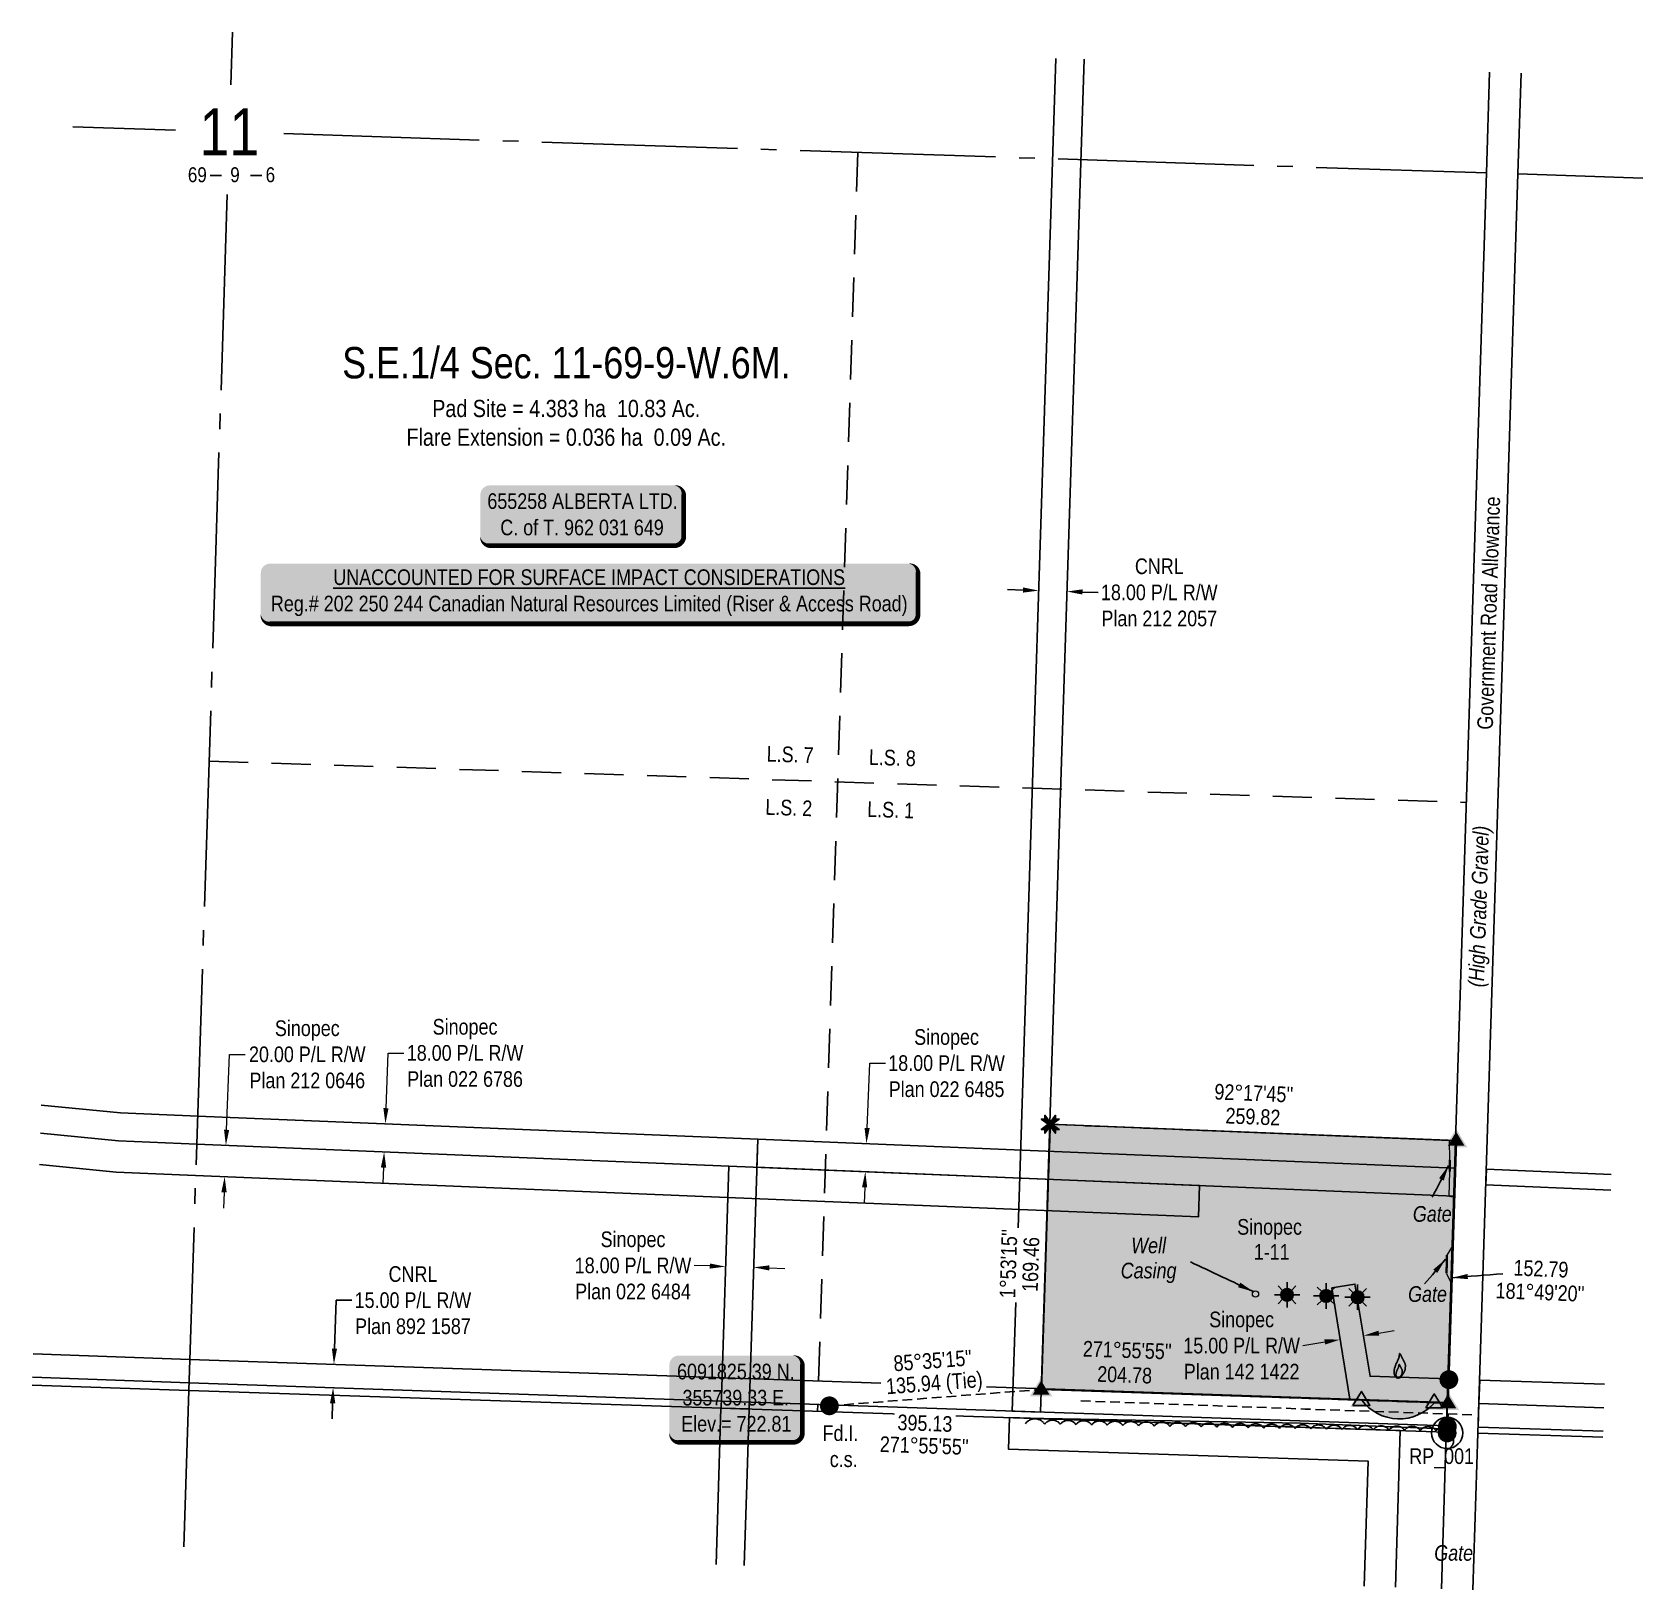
# Model space of a CAD drawing. Extents: x 352525 to 360420, y 6091708 to 6096228.
# Drawn here: x 355230 to 356259, y 6091708 to 6092703 of the extents above; entities that cross this region are included whole.
import ezdxf
from ezdxf.enums import TextEntityAlignment as Align

# ---------------------------------------------------------------- set-up
doc = ezdxf.new("R2010")
doc.units = 0
doc.header["$LTSCALE"] = 5
doc.header["$PDSIZE"] = 0.5
for name, pattern in [('0', [1, 1, 0]), ('foc-ACCESSROAD', [3.75, 2.5, -1.25]), ('foc-LSD', [8, 5, -3]), ('foc-QUARTERLINE', [33, 25, -3, 2, -3]), ('foc-TIELINE', [1.875, 1.25, -0.625]), ('UG_PIPE', [1.875, 1.25, -0.625])]:
    doc.linetypes.add(name, pattern=pattern)
doc.layers.get('Defpoints').update_dxf_attribs({"color": 9})
for name, color, linetype in [('10', 1, 'Continuous'), ('35', 37, 'Continuous'), ('9', 3, 'Continuous'), ('AS-FENCE', 48, 'foc-FENCE'), ('AS-PIPE-UG', 44, 'UG_PIPE'), ('AS-SYMBOL', 7, 'Continuous'), ('C-RW', 13, 'Continuous'), ('C-SYMBOL', 7, 'Continuous'), ('C-WS', 13, 'foc-ACCESSROAD'), ('CG-NOTES', 7, 'Continuous'), ('DETAIL-T', 7, 'Continuous'), ('F-RW', 190, 'Continuous'), ('L-AREAREQUIRED', 7, 'Continuous'), ('L-BD', 7, 'Continuous'), ('L-MON', 1, 'Continuous'), ('L-MON-T', 1, 'Continuous'), ('L-ROAD-T', 7, 'Continuous'), ('L-SEC', 7, 'Continuous'), ('L-SECLBL', 7, 'Continuous'), ('L-SECQ', 8, 'foc-QUARTERLINE'), ('L-SECTION-LSD', 7, 'foc-LSD'), ('L-TIE', 7, 'foc-TIELINE'), ('P-PROPOSED', 10, 'Continuous'), ('P-PROPOSED-H', 21, 'Continuous'), ('T-BUSH', 110, '0')]:
    doc.layers.add(name, color=color, linetype=linetype)
for name, color, linetype, lineweight in [('AS-GENERAL', 48, 'Continuous', 18), ('C-RW-T', 13, 'Continuous', 9), ('C-WS-T', 13, 'Continuous', 9), ('T-TEXT', 48, 'Continuous', 18)]:
    doc.layers.add(name, color=color, linetype=linetype, lineweight=lineweight)
doc.styles.add('100L', font='ARIALN.TTF', dxfattribs={"height": 11})
doc.styles.add('175L', font='ARIALN.TTF', dxfattribs={"height": 20})
doc.styles.add('80', font='ARIALN.TTF', dxfattribs={"height": 10})
doc.styles.add('80CG', font='ARIALN.TTF', dxfattribs={"height": 10})
doc.styles.add('80L', font='ARIALN.TTF', dxfattribs={"height": 10})
doc.styles.add('80LS', font='ARIALNI.TTF', dxfattribs={"height": 10})
doc.styles.add('foc-LtypeFont', font='ARIALN.TTF', dxfattribs={"height": 7.35})
doc.styles.add('SIMPLEX', font='ARIALN.TTF')
doc.styles.get("Standard").update_dxf_attribs({"font": 'ARIALN.TTF'})
doc.linetypes.add('foc-FENCE', pattern='A,10,-1,["X",foc-LtypeFont,S=0.2,R=0,X=-0.625,Y=-0.75],-1.24', length=12.24)
doc.dimstyles.new('Compass 5 000', dxfattribs={"dimscale": 5, "dimtxt": 9, "dimasz": 2, "dimexe": 0.2, "dimexo": 0.0625, "dimgap": 0.5, "dimtad": 0, "dimtih": 1, "dimtoh": 1, "dimzin": 0, "dimdsep": 46, "dimtxsty": '80CG', "dimcen": 0.1, "dimse1": 1, "dimse2": 1, "dimclrd": 256, "dimclrt": 256, "dimaunit": 1, "dimadec": 4, "dimazin": 0, "dimtfac": 0.06, "dimtofl": 0, "dimtmove": 0, "dimatfit": 1, "dimfxl": 0.2, "dimtolj": 1, "dimtzin": 0, "dimlwd": -1, "dimarcsym": 0})

# ---------------------------------------------------------------- blocks, each defined once
blk = doc.blocks.new('L-SECLBL')
at = {"layer": '9', "color": 7}
for p, q in [((-5.1, -27.8), (-12.3, -27.8)), ((20.7, -27.8), (13.5, -27.8))]:
    blk.add_line(p, q, dxfattribs=at)
at = {"layer": '10', "color": 2, "style": 'SIMPLEX'}
blk.add_attdef('SEC', text='', height=30, dxfattribs=at).set_placement((0, 0), align=Align.MIDDLE)
at = {"layer": '10', "color": 5, "style": '80L'}
blk.add_attdef('TWP', text='', height=9.5, dxfattribs=at).set_placement((-14.4, -27.4), align=Align.MIDDLE_RIGHT)
blk.add_attdef('RGE', text='', height=9.5, dxfattribs=at).set_placement((3.6, -27.4), align=Align.MIDDLE_CENTER)
blk.add_attdef('MER', text='', height=9.5, dxfattribs=at).set_placement((23.2, -27.4), align=Align.MIDDLE_LEFT)
blk = doc.blocks.new('*D361')
at = {"layer": 'C-RW-T', "transparency": 16777216}
for p, q in [((355663, 6091914.7), (355653, 6091915)), ((355700.9, 6091913.5), (355710.9, 6091913.1))]:
    blk.add_line(p, q, dxfattribs=at)
for points in [[(355663, 6091916.3), (355662.9, 6091913), (355673, 6091914.3)], [(355701, 6091915.1), (355700.9, 6091911.8), (355690.9, 6091913.8)]]:
    blk.add_solid(points, dxfattribs=at)
at = {"layer": 'Defpoints', "color": 0, "transparency": 16777216}
for p in [(355673, 6091916.7), (355673, 6091914.3), (355691, 6091916.2)]:
    blk.add_point(p, dxfattribs=at)
at = {"layer": 'C-RW-T', "transparency": 16777216, "insert": (355613.9, 6091915), "char_height": 10, "attachment_point": 5, "style": '80CG'}
blk.add_mtext('\\A1;Sinopec\\P18.00 P/L R/W\\PPlan 022 6484', dxfattribs=at)
blk = doc.blocks.new('*D362')
at = {"layer": 'C-RW-T', "transparency": 16777216}
for p, q in [((355763.5, 6092002.8), (355765.2, 6092044.2)), ((355765.2, 6092044.2), (355775.2, 6092044.2)), ((355761.9, 6091964.9), (355761.5, 6091954.9))]:
    blk.add_line(p, q, dxfattribs=at)
for points in [[(355761.8, 6092002.9), (355765.1, 6092002.7), (355763, 6091992.8)], [(355760.2, 6091965), (355763.5, 6091964.8), (355762.3, 6091974.9)]]:
    blk.add_solid(points, dxfattribs=at)
at = {"layer": 'Defpoints', "color": 0, "transparency": 16777216}
for p in [(355763, 6091992.8), (355868.3, 6091988.4), (355867.6, 6091970.5)]:
    blk.add_point(p, dxfattribs=at)
at = {"layer": 'C-RW-T', "transparency": 16777216, "insert": (355814.2, 6092044.2), "char_height": 10, "attachment_point": 5, "style": '80CG'}
blk.add_mtext('\\A1;Sinopec\\P18.00 P/L R/W\\PPlan 022 6485', dxfattribs=at)
blk = doc.blocks.new('*D363')
at = {"layer": 'C-RW-T', "transparency": 16777216}
for p, q in [((356090.3, 6091871.8), (356100.2, 6091873.4)), ((356055.8, 6091866.1), (356041.7, 6091863.8))]:
    blk.add_line(p, q, dxfattribs=at)
for points in [[(356090.1, 6091873.4), (356090.6, 6091870.1), (356080.5, 6091870.2)], [(356055.5, 6091867.8), (356056.1, 6091864.5), (356065.7, 6091867.7)]]:
    blk.add_solid(points, dxfattribs=at)
at = {"layer": 'Defpoints', "color": 0, "transparency": 16777216}
for p in [(356064, 6091877.8), (356078.8, 6091880.2), (356065.7, 6091867.7)]:
    blk.add_point(p, dxfattribs=at)
at = {"layer": 'C-RW-T', "transparency": 16777216, "insert": (356002.7, 6091863.8), "char_height": 10, "attachment_point": 5, "style": '80CG'}
blk.add_mtext('\\A1;Sinopec\\P15.00 P/L R/W\\PPlan 142 1422', dxfattribs=at)
blk = doc.blocks.new('*D364')
at = {"layer": 'Defpoints', "color": 0, "transparency": 16777216}
for p in [(355422.8, 6091851.9), (355459.4, 6091850.7), (355458.9, 6091835.7)]:
    blk.add_point(p, dxfattribs=at)
at = {"layer": 'F-RW', "transparency": 16777216}
for p, q in [((355423.2, 6091861.9), (355424.2, 6091892.8)), ((355424.2, 6091892.8), (355434.2, 6091892.8)), ((355422, 6091827), (355421.7, 6091817))]:
    blk.add_line(p, q, dxfattribs=at)
for points in [[(355421.5, 6091862), (355424.8, 6091861.9), (355422.8, 6091851.9)], [(355420.3, 6091827), (355423.7, 6091826.9), (355422.3, 6091837)]]:
    blk.add_solid(points, dxfattribs=at)
at = {"layer": 'F-RW', "transparency": 16777216, "insert": (355473.3, 6091892.8), "char_height": 10, "attachment_point": 5, "style": '80CG'}
blk.add_mtext('\\A1;CNRL\\P15.00 P/L R/W\\PPlan 892 1587', dxfattribs=at)
blk = doc.blocks.new('*D365')
at = {"layer": 'C-RW-T', "transparency": 16777216}
for p, q in [((355456.1, 6092015.5), (355457.5, 6092050.7)), ((355457.5, 6092050.7), (355467.5, 6092050.7)), ((355454.5, 6091977.5), (355454.1, 6091967.5))]:
    blk.add_line(p, q, dxfattribs=at)
for points in [[(355454.4, 6092015.6), (355457.7, 6092015.4), (355455.7, 6092005.5)], [(355452.8, 6091977.6), (355456.2, 6091977.5), (355454.9, 6091987.5)]]:
    blk.add_solid(points, dxfattribs=at)
at = {"layer": 'Defpoints', "color": 0, "transparency": 16777216}
for p in [(355454.3, 6092005.6), (355455.7, 6092005.5), (355453.6, 6091987.6)]:
    blk.add_point(p, dxfattribs=at)
at = {"layer": 'C-RW-T', "transparency": 16777216, "insert": (355506.6, 6092050.7), "char_height": 10, "attachment_point": 5, "style": '80CG'}
blk.add_mtext('\\A1;Sinopec\\P18.00 P/L R/W\\PPlan 022 6786', dxfattribs=at)
blk = doc.blocks.new('*U368')
h = blk.add_hatch(color=59)
edge = h.paths.add_edge_path()
edge.add_line((-59, -20), (59, -20))
edge.add_arc((59, -14), 6, 270, 360)
edge.add_line((65, -14), (65, 12.5))
edge.add_arc((59, 12.5), 6, 0, 90)
edge.add_line((59, 18.5), (-59, 18.5))
edge.add_arc((-59, 12.5), 6, 90, 180)
edge.add_line((-65, 12.5), (-65, -14))
edge.add_arc((-59, -14), 6, 180, 270)
at = {"color": 1, "flags": 128}
blk.add_lwpolyline([(-59, -20, 3, 3, 0), (59, -20, 3, 3, 0.414214), (65, -14, 3, 3, 0), (65, 12.5, 3, 0, 0.414214), (59, 18.5, 0, 0, 0), (-59, 18.5, 0, 0, 0.414214), (-65, 12.5, 0, 0, 0), (-65, -14, 0, 3, 0.414214)], format="xyseb", close=True, dxfattribs=at)
blk.add_lwpolyline([(-40.2, -4.1, 0, 7.5, 0), (0, 0, 0, 0, 0)], format="xyseb", dxfattribs=at)
at = {"color": 1, "style": '80'}
blk.add_attdef('ENTER_TEXT_001', (-36.3, -5), '', height=10, dxfattribs=at)
blk = doc.blocks.new('*D369')
at = {"layer": 'C-RW-T', "transparency": 16777216}
for p, q in [((355354.2, 6092001.7), (355356.2, 6092049.8)), ((355356.2, 6092049.8), (355366.2, 6092049.8)), ((355352.6, 6091961.7), (355352.2, 6091951.7))]:
    blk.add_line(p, q, dxfattribs=at)
for points in [[(355352.6, 6092001.7), (355355.9, 6092001.6), (355353.8, 6091991.7)], [(355350.9, 6091961.8), (355354.3, 6091961.7), (355353, 6091971.7)]]:
    blk.add_solid(points, dxfattribs=at)
at = {"layer": 'Defpoints', "color": 0, "transparency": 16777216}
for p in [(355353.8, 6091991.7), (355381.3, 6091990.6), (355380.5, 6091970.6)]:
    blk.add_point(p, dxfattribs=at)
at = {"layer": 'C-RW-T', "transparency": 16777216, "insert": (355405.8, 6092049.8), "char_height": 10, "attachment_point": 5, "style": '80CG'}
blk.add_mtext('\\A1;Sinopec\\P20.00 P/L R/W\\PPlan 212 0646', dxfattribs=at)
blk = doc.blocks.new('*D370')
at = {"layer": 'Defpoints', "color": 0, "transparency": 16777216}
for p in [(355873.1, 6092345.8), (355891, 6092345.2), (355891.1, 6092345.4)]:
    blk.add_point(p, dxfattribs=at)
at = {"layer": 'F-RW', "transparency": 16777216}
for p, q in [((355863.1, 6092346.3), (355853.1, 6092346.7)), ((355901, 6092345.1), (355911, 6092344.8))]:
    blk.add_line(p, q, dxfattribs=at)
for points in [[(355863.1, 6092348), (355863, 6092344.7), (355873.1, 6092346)], [(355901.1, 6092346.8), (355901, 6092343.5), (355891.1, 6092345.4)]]:
    blk.add_solid(points, dxfattribs=at)
at = {"layer": 'F-RW', "transparency": 16777216, "insert": (355950.1, 6092344.8), "char_height": 10, "attachment_point": 5, "style": '80CG'}
blk.add_mtext('\\A1;CNRL\\P18.00 P/L R/W\\PPlan 212 2057', dxfattribs=at)
blk = doc.blocks.new('fdia')
at = {"color": 255, "const_width": 1}
blk.add_lwpolyline([(-0.5, 0, 1), (0.5, 0, 1)], format="xyb", close=True, dxfattribs=at)
blk = doc.blocks.new('Fdiaa')
blk.add_blockref('fdia', (0, 0))
blk = doc.blocks.new('fdib')
at = {"color": 1, "const_width": 1.6}
blk.add_lwpolyline([(-0.4, 0, 1), (0.4, 0, 1)], format="xyb", close=True, dxfattribs=at)
at = {"color": 1}
blk.add_circle((0, 0), 0.8, dxfattribs=at)
blk = doc.blocks.new('Fdibb')
blk.add_blockref('fdib', (0, 0))
blk = doc.blocks.new('fdicc')
for name in ['Fdibb', 'Fdiaa']:
    blk.add_blockref(name, (0, 0))
blk = doc.blocks.new('FDI')
blk.add_blockref('fdicc', (0, 0))
blk = doc.blocks.new('STRIA')
blk.add_hatch(color=255).paths.add_polyline_path([(-0.04, 1.52), (-1.47, -0.87), (1.39, -0.87)])
blk = doc.blocks.new('STRIAA')
blk.add_blockref('STRIA', (0, 0))
blk = doc.blocks.new('STRIB')
at = {"color": 1}
blk.add_solid([(-1.12, -0.67), (-0.04, 1.13), (1.04, -0.67)], dxfattribs=at)
blk = doc.blocks.new('STRIBB')
blk.add_blockref('STRIB', (0, 0))
blk = doc.blocks.new('STRICC')
for name in ['STRIAA', 'STRIBB']:
    blk.add_blockref(name, (0, 0))
blk = doc.blocks.new('fdspike')
blk.add_blockref('STRICC', (0, 0))
blk = doc.blocks.new('GAS')
h = blk.add_hatch(color=255)
h.dxf.hatch_style = 1
edge = h.paths.add_edge_path()
edge.add_arc((0, 0), 0.9, 0, 360)
for p, q in [((-0.81, 0), (-1.62, 0)), ((-0.57, 0.57), (-1.14, 1.14)), ((0, 0.81), (0, 1.62)), ((0.57, 0.57), (1.14, 1.14)), ((1.62, 0), (0.81, 0)), ((-0.57, -0.57), (-1.14, -1.14)), ((0, -0.81), (0, -1.62)), ((1.14, -1.14), (0.57, -0.57))]:
    blk.add_line(p, q)
blk.add_circle((0, 0), 0.8)
blk = doc.blocks.new('FLARE')
h = blk.add_hatch(color=255)
h.dxf.hatch_style = 1
h.paths.add_polyline_path([(0.16, 2.41, 0.114147), (0.13, 2.43), (0.11, 2.44, 0.261551), (0.01, 2.42), (0, 2.41, 0.131268), (-0.03, 2.37), (-0.04, 2.35, 0.041497), (-0.05, 2.33), (-0.05, 2.29, 0.015174), (-0.05, 2.29), (-0.06, 2.24, 0.004376), (-0.06, 2.24), (-0.07, 2.18), (-0.08, 2.11), (-0.09, 2.05), (-0.1, 1.98), (-0.12, 1.91), (-0.14, 1.83), (-0.17, 1.76), (-0.19, 1.68), (-0.22, 1.61), (-0.26, 1.53), (-0.29, 1.46), (-0.32, 1.39), (-0.36, 1.32), (-0.39, 1.25, 0.000505), (-0.39, 1.25), (-0.43, 1.18, 0.002398), (-0.43, 1.18), (-0.46, 1.1, 0.004177), (-0.46, 1.1), (-0.5, 1.03, 0.005735), (-0.5, 1.03), (-0.53, 0.95, 0.006994), (-0.53, 0.95), (-0.56, 0.87, 0.00791), (-0.57, 0.87), (-0.6, 0.78, 0.008323), (-0.6, 0.78), (-0.63, 0.69, 0.008095), (-0.63, 0.68), (-0.66, 0.59, 0.008067), (-0.66, 0.59), (-0.68, 0.49, 0.008387), (-0.68, 0.49), (-0.7, 0.39, 0.009056), (-0.71, 0.38), (-0.72, 0.28, 0.010123), (-0.72, 0.28), (-0.74, 0.18, 0.011689), (-0.74, 0.18), (-0.75, 0.08, 0.013925), (-0.75, 0.08), (-0.75, -0.02, 0.016488), (-0.75, -0.02), (-0.75, -0.11, 0.017255), (-0.75, -0.12), (-0.74, -0.2, 0.01735), (-0.74, -0.2), (-0.73, -0.28, 0.017311), (-0.73, -0.29), (-0.71, -0.36, 0.01715), (-0.71, -0.36), (-0.69, -0.43, 0.016886), (-0.69, -0.44), (-0.66, -0.5, 0.016546), (-0.66, -0.5), (-0.63, -0.56, 0.016164), (-0.63, -0.56), (-0.6, -0.61, 0.016329), (-0.6, -0.62), (-0.57, -0.66, 0.018828), (-0.57, -0.67), (-0.54, -0.71, 0.022087), (-0.53, -0.71), (-0.5, -0.75, 0.025345), (-0.49, -0.76), (-0.46, -0.78, 0.028234), (-0.45, -0.79), (-0.42, -0.82, 0.030298), (-0.41, -0.82), (-0.37, -0.84, 0.031129), (-0.36, -0.85), (-0.32, -0.86, 0.030544), (-0.31, -0.87), (-0.27, -0.88, 0.028465), (-0.26, -0.88), (-0.22, -0.89, 0.025311), (-0.21, -0.89), (-0.16, -0.89, 0.02283), (-0.15, -0.89), (-0.11, -0.89, 0.021226), (-0.1, -0.89), (-0.05, -0.88, 0.020401), (-0.04, -0.88), (0, -0.87, 0.020299), (0.01, -0.87), (0.05, -0.85, 0.020911), (0.06, -0.85), (0.11, -0.83, 0.022277), (0.11, -0.83), (0.15, -0.81, 0.023712), (0.16, -0.8), (0.2, -0.78, 0.022408), (0.21, -0.78), (0.24, -0.75, 0.01993), (0.25, -0.74), (0.28, -0.72, 0.017146), (0.28, -0.71), (0.31, -0.68, 0.014211), (0.32, -0.68), (0.35, -0.64, 0.011221), (0.35, -0.64), (0.37, -0.61, 0.008212), (0.38, -0.61), (0.4, -0.57, 0.005172), (0.4, -0.57), (0.42, -0.54, 0.002523), (0.43, -0.54), (0.45, -0.5, 0.001671), (0.45, -0.5), (0.47, -0.47, 0.001229), (0.47, -0.47), (0.49, -0.44, 0.00075), (0.49, -0.44), (0.51, -0.41, 0.00026), (0.51, -0.41), (0.54, -0.37), (0.56, -0.34), (0.58, -0.3), (0.61, -0.27), (0.63, -0.23, 0.001311), (0.63, -0.23), (0.66, -0.19, 0.003726), (0.66, -0.19), (0.69, -0.15, 0.006065), (0.69, -0.14), (0.72, -0.1, 0.008452), (0.72, -0.1), (0.74, -0.05, 0.010991), (0.75, -0.05), (0.77, 0, 0.013767), (0.77, 0), (0.79, 0.05, 0.016839), (0.8, 0.05), (0.81, 0.1, 0.019104), (0.82, 0.11), (0.83, 0.15, 0.016987), (0.83, 0.16), (0.84, 0.21, 0.013636), (0.84, 0.21), (0.85, 0.26, 0.010244), (0.85, 0.27), (0.86, 0.31, 0.006846), (0.86, 0.32), (0.86, 0.37, 0.003419), (0.86, 0.37), (0.86, 0.41), (0.87, 0.46), (0.87, 0.5), (0.88, 0.54), (0.88, 0.59), (0.89, 0.63, 0.001278), (0.89, 0.63), (0.89, 0.67, 0.004735), (0.89, 0.67), (0.9, 0.71, 0.008354), (0.9, 0.72), (0.9, 0.76, 0.012059), (0.9, 0.76), (0.9, 0.8, 0.015712), (0.9, 0.81), (0.9, 0.85, 0.018457), (0.9, 0.85), (0.9, 0.89, 0.018102), (0.9, 0.9), (0.89, 0.94, 0.016533), (0.89, 0.95), (0.88, 0.99, 0.014576), (0.88, 0.99), (0.87, 1.03, 0.012435), (0.86, 1.04), (0.85, 1.08, 0.010283), (0.85, 1.09), (0.83, 1.13, 0.00824), (0.83, 1.13), (0.81, 1.18, 0.00638), (0.81, 1.18), (0.78, 1.23, 0.004735), (0.78, 1.23), (0.76, 1.29, 0.003388), (0.75, 1.29), (0.73, 1.34, 0.002345), (0.73, 1.34), (0.7, 1.4, 0.001492), (0.7, 1.4), (0.67, 1.46, 0.000746), (0.67, 1.46), (0.63, 1.51), (0.6, 1.57), (0.57, 1.62), (0.55, 1.68), (0.52, 1.73), (0.49, 1.78), (0.47, 1.83), (0.45, 1.87), (0.42, 1.92), (0.4, 1.97), (0.38, 2.02), (0.35, 2.08, 0.000332), (0.35, 2.08), (0.33, 2.13, 0.001849), (0.33, 2.13), (0.3, 2.19, 0.0038), (0.3, 2.19), (0.27, 2.24, 0.006473), (0.27, 2.24), (0.25, 2.29, 0.010865), (0.24, 2.3), (0.22, 2.34, 0.019524), (0.22, 2.34), (0.19, 2.38, 0.041077), (0.18, 2.39)])
at = {"color": 48, "flags": 128}
for points in [[(0.11, -0.72), (0.07, -0.74), (0.03, -0.76), (-0.02, -0.77), (-0.07, -0.78), (-0.11, -0.79), (-0.16, -0.79), (-0.2, -0.79), (-0.25, -0.78), (-0.29, -0.77), (-0.32, -0.76), (-0.36, -0.74), (-0.4, -0.71), (-0.43, -0.68), (-0.46, -0.65), (-0.49, -0.61), (-0.52, -0.56), (-0.54, -0.51), (-0.57, -0.46), (-0.59, -0.4), (-0.61, -0.33), (-0.63, -0.26), (-0.64, -0.19), (-0.65, -0.11), (-0.65, -0.02), (-0.65, 0.07), (-0.64, 0.17), (-0.63, 0.27), (-0.61, 0.36), (-0.58, 0.46), (-0.56, 0.56), (-0.53, 0.66), (-0.5, 0.75), (-0.47, 0.83), (-0.44, 0.91), (-0.41, 0.99), (-0.37, 1.06), (-0.34, 1.13), (-0.3, 1.2), (-0.27, 1.27), (-0.23, 1.34), (-0.2, 1.42), (-0.16, 1.49), (-0.13, 1.57), (-0.1, 1.65), (-0.07, 1.73), (-0.04, 1.8), (-0.02, 1.88), (0, 1.96), (0.01, 2.03), (0.02, 2.1), (0.03, 2.17), (0.04, 2.22), (0.05, 2.27), (0.05, 2.31), (0.06, 2.34), (0.08, 2.35), (0.09, 2.34), (0.11, 2.32), (0.13, 2.29), (0.16, 2.25), (0.18, 2.2), (0.21, 2.14), (0.24, 2.09), (0.26, 2.03), (0.29, 1.98), (0.31, 1.93), (0.33, 1.88), (0.36, 1.83), (0.38, 1.78), (0.41, 1.73), (0.43, 1.68), (0.46, 1.63), (0.49, 1.58), (0.52, 1.52), (0.55, 1.47), (0.58, 1.41), (0.61, 1.35), (0.64, 1.3), (0.67, 1.24), (0.69, 1.19), (0.72, 1.14), (0.74, 1.09), (0.75, 1.05), (0.77, 1), (0.78, 0.96), (0.79, 0.92), (0.8, 0.88), (0.8, 0.84), (0.8, 0.8), (0.8, 0.76), (0.8, 0.72), (0.79, 0.68), (0.79, 0.64), (0.78, 0.6), (0.78, 0.56), (0.77, 0.51), (0.77, 0.47), (0.76, 0.42), (0.76, 0.37), (0.76, 0.33), (0.75, 0.28), (0.74, 0.23), (0.73, 0.18), (0.72, 0.13), (0.7, 0.09), (0.68, 0.04), (0.66, 0), (0.63, -0.05), (0.61, -0.09), (0.58, -0.13), (0.55, -0.17), (0.53, -0.21), (0.5, -0.25), (0.48, -0.28), (0.45, -0.32), (0.43, -0.35), (0.41, -0.38), (0.39, -0.42), (0.37, -0.45), (0.34, -0.48), (0.32, -0.51), (0.3, -0.55), (0.27, -0.58), (0.24, -0.61), (0.21, -0.64), (0.18, -0.67), (0.15, -0.7)], [(0.02, -0.75), (-0.01, -0.76), (-0.03, -0.77), (-0.05, -0.78), (-0.08, -0.78), (-0.11, -0.79), (-0.13, -0.79), (-0.16, -0.79), (-0.18, -0.78), (-0.2, -0.78), (-0.23, -0.77), (-0.25, -0.76), (-0.26, -0.74), (-0.28, -0.73), (-0.3, -0.71), (-0.32, -0.69), (-0.33, -0.66), (-0.35, -0.63), (-0.36, -0.6), (-0.37, -0.57), (-0.39, -0.53), (-0.4, -0.49), (-0.4, -0.45), (-0.41, -0.41), (-0.41, -0.36), (-0.41, -0.31), (-0.4, -0.25), (-0.39, -0.2), (-0.38, -0.14), (-0.37, -0.09), (-0.36, -0.03), (-0.34, 0.02), (-0.32, 0.07), (-0.31, 0.12), (-0.29, 0.16), (-0.27, 0.21), (-0.25, 0.25), (-0.23, 0.29), (-0.21, 0.33), (-0.19, 0.37), (-0.17, 0.41), (-0.15, 0.45), (-0.14, 0.49), (-0.12, 0.53), (-0.1, 0.58), (-0.08, 0.62), (-0.07, 0.66), (-0.06, 0.71), (-0.05, 0.75), (-0.04, 0.79), (-0.03, 0.83), (-0.03, 0.87), (-0.02, 0.9), (-0.02, 0.93), (-0.01, 0.95), (-0.01, 0.96), (0, 0.97), (0.01, 0.96), (0.02, 0.95), (0.03, 0.94), (0.04, 0.91), (0.06, 0.88), (0.07, 0.86), (0.09, 0.82), (0.1, 0.79), (0.12, 0.76), (0.13, 0.74), (0.14, 0.71), (0.16, 0.68), (0.17, 0.65), (0.18, 0.63), (0.2, 0.6), (0.21, 0.57), (0.23, 0.54), (0.25, 0.51), (0.26, 0.47), (0.28, 0.44), (0.3, 0.41), (0.31, 0.38), (0.33, 0.35), (0.34, 0.32), (0.36, 0.29), (0.37, 0.27), (0.38, 0.24), (0.39, 0.22), (0.39, 0.19), (0.4, 0.17), (0.4, 0.15), (0.41, 0.13), (0.41, 0.1), (0.41, 0.08), (0.4, 0.06), (0.4, 0.04), (0.4, 0.01), (0.39, -0.01), (0.39, -0.03), (0.39, -0.06), (0.39, -0.08), (0.38, -0.11), (0.38, -0.14), (0.38, -0.16), (0.38, -0.19), (0.37, -0.22), (0.37, -0.24), (0.36, -0.27), (0.35, -0.3), (0.34, -0.32), (0.32, -0.35), (0.31, -0.37), (0.3, -0.4), (0.28, -0.42), (0.27, -0.44), (0.25, -0.46), (0.24, -0.48), (0.22, -0.5), (0.21, -0.52), (0.2, -0.54), (0.19, -0.56), (0.17, -0.58), (0.16, -0.6), (0.15, -0.61), (0.14, -0.63), (0.12, -0.65), (0.11, -0.67), (0.09, -0.69), (0.08, -0.7), (0.06, -0.72), (0.04, -0.74)]]:
    blk.add_lwpolyline(points, close=True, dxfattribs=at)
blk = doc.blocks.new('TEMP')
h = blk.add_hatch(color=255)
h.dxf.hatch_style = 1
h.paths.add_polyline_path([(0, 0.25), (-0.67, 1.15), (-0.67, 0.67), (-1.15, 0.67), (-0.25, 0), (-1.15, -0.67), (-0.67, -0.67), (-0.67, -1.15), (0, -0.25), (0.67, -1.15), (0.67, -0.67), (1.15, -0.67), (0.25, 0), (1.15, 0.67), (0.67, 0.67), (0.67, 1.15)])
h.paths.add_polyline_path([(0.57, 0.85), (0.57, 0.57), (0.85, 0.57), (0.08, 0), (0.85, -0.57), (0.57, -0.57), (0.57, -0.85), (0, -0.08), (-0.57, -0.85), (-0.57, -0.57), (-0.85, -0.57), (-0.08, 0), (-0.85, 0.57), (-0.57, 0.57), (-0.57, 0.85), (0, 0.08)], flags=16)
h = blk.add_hatch(color=1)
h.dxf.hatch_style = 1
h.paths.add_polyline_path([(0, 0.08), (-0.57, 0.85), (-0.57, 0.57), (-0.85, 0.57), (-0.08, 0), (-0.85, -0.57), (-0.57, -0.57), (-0.57, -0.85), (0, -0.08), (0.57, -0.85), (0.57, -0.57), (0.85, -0.57), (0.08, 0), (0.85, 0.57), (0.57, 0.57), (0.57, 0.85)])
at = {"color": 1}
for p, q in [((-0.08, 0), (0.08, 0)), ((0, 0.08), (0, -0.08))]:
    blk.add_line(p, q, dxfattribs=at)
at = {"color": 255, "flags": 128}
blk.add_lwpolyline([(-0.25, 0), (-1.15, 0.67), (-0.67, 0.67), (-0.67, 1.15), (0, 0.25), (0.67, 1.15), (0.67, 0.67), (1.15, 0.67), (0.25, 0), (1.15, -0.67), (0.67, -0.67), (0.67, -1.15), (0, -0.25), (-0.67, -1.15), (-0.67, -0.67), (-1.15, -0.67)], close=True, dxfattribs=at)
at = {"color": 1, "flags": 128}
blk.add_lwpolyline([(-0.08, 0), (-0.85, 0.57), (-0.57, 0.57), (-0.57, 0.85), (0, 0.08), (0.57, 0.85), (0.57, 0.57), (0.85, 0.57), (0.08, 0), (0.85, -0.57), (0.57, -0.57), (0.57, -0.85), (0, -0.08), (-0.57, -0.85), (-0.57, -0.57), (-0.85, -0.57)], close=True, dxfattribs=at)
blk = doc.blocks.new('TRIA')
blk.add_hatch(color=255).paths.add_polyline_path([(-0.04, 1.52), (-1.47, -0.87), (1.39, -0.87)])
blk = doc.blocks.new('TRIAA')
blk.add_blockref('TRIA', (0, 0))
blk = doc.blocks.new('TRIB')
at = {"color": 1}
blk.add_lwpolyline([(-1.12, -0.67), (-0.04, 1.13), (1.04, -0.67)], close=True, dxfattribs=at)
blk = doc.blocks.new('TRIBB')
blk.add_blockref('TRIB', (0, 0))
blk = doc.blocks.new('TRICC')
for name in ['TRIAA', 'TRIBB']:
    blk.add_blockref(name, (0, 0))
blk = doc.blocks.new('plspike')
blk.add_blockref('TRICC', (0, 0))
blk = doc.blocks.new('*U383')
h = blk.add_hatch(color=255)
edge = h.paths.add_edge_path()
edge.add_line((-204, -20), (204, -20))
edge.add_arc((204, -14), 6, 270, 360)
edge.add_line((210, -14), (210, 12.5))
edge.add_arc((204, 12.5), 6, 0, 90)
edge.add_line((204, 18.5), (-204, 18.5))
edge.add_arc((-204, 12.5), 6, 90, 180)
edge.add_line((-210, 12.5), (-210, -14))
edge.add_arc((-204, -14), 6, 180, 270)
at = {"color": 1, "flags": 128}
blk.add_lwpolyline([(-204, -20, 3, 3, 0), (204, -20, 3, 3, 0.414214), (210, -14, 3, 3, 0), (210, 12.5, 3, 0, 0.414214), (204, 18.5, 0, 0, 0), (-204, 18.5, 0, 0, 0.414214), (-210, 12.5, 0, 0, 0), (-210, -14, 0, 3, 0.414214)], format="xyseb", close=True, dxfattribs=at)
for points in [[(-70.7, -15.1, 0, 7.5, 0), (0, 0, 0, 0, 0)], [(77, -2.4, 0, 7.5, 0), (0, 0, 0, 0, 0)]]:
    blk.add_lwpolyline(points, format="xyseb", dxfattribs=at)
at = {"color": 1, "style": '80'}
blk.add_attdef('ENTER_TEXT_001', (-26.8, -4.9), '', height=10, dxfattribs=at)
blk = doc.blocks.new('*U403')
h = blk.add_hatch(color=254)
edge = h.paths.add_edge_path()
edge.add_line((-36.5, -28.5), (36.5, -28.5))
edge.add_arc((36.5, -22.5), 6, 270, 360)
edge.add_line((42.5, -22.5), (42.5, 21))
edge.add_arc((36.5, 21), 6, 0, 90)
edge.add_line((36.5, 27), (-36.5, 27))
edge.add_arc((-36.5, 21), 6, 90, 180)
edge.add_line((-42.5, 21), (-42.5, -22.5))
edge.add_arc((-36.5, -22.5), 6, 180, 270)
at = {"color": 1, "flags": 128}
blk.add_lwpolyline([(-36.5, -28.5, 3, 3, 0), (36.5, -28.5, 3, 3, 0.414214), (42.5, -22.5, 3, 3, 0), (42.5, 21, 3, 0, 0.414214), (36.5, 27, 0, 0, 0), (-36.5, 27, 0, 0, 0.414214), (-42.5, 21, 0, 0, 0), (-42.5, -22.5, 0, 3, 0.414214)], format="xyseb", close=True, dxfattribs=at)
blk.add_lwpolyline([(34.2, -20.7, 0, 10, 0), (0, 0, 5, 5, 0)], format="xyseb", dxfattribs=at)
at = {"color": 1, "style": '80'}
blk.add_attdef('ENTER_TEXT_001', (-36.3, -5), '', height=10, dxfattribs=at)

msp = doc.modelspace()

# ---------------------------------------------------------------- hatches: boundary and pattern name
at = {"layer": 'P-PROPOSED-H'}
h = msp.add_hatch(color=256, dxfattribs=at)
h.dxf.hatch_style = 1
edge = h.paths.add_edge_path()
edge.add_line((356139.956, 6091994.77), (355880.414, 6092005.174))
edge.add_line((355880.414, 6092005.174), (355874.832, 6091835.846))
edge.add_line((355874.832, 6091835.846), (356079.444, 6091828.942))
edge.add_arc((356103.347, 6091847.058), 29.992, 217.158052, 318.976763)
edge.add_line((356125.974, 6091827.372), (356134.62, 6091827.08))
edge.add_line((356134.62, 6091827.08), (356139.956, 6091994.77))

# ---------------------------------------------------------------- linework, layer by layer
at = {"layer": '35', "color": 3}
msp.add_circle((356134.017, 6091808.077), 9.997, dxfattribs=at)
at = {"layer": 'AS-FENCE', "flags": 128}
for points in [[(355880.414, 6092005.174), (356135.493, 6091994.9)], [(356135.239, 6091959.287), (356138.708, 6091958.73), (356137.767, 6091928.285)], [(356136.949, 6091902.826), (356137.039, 6091900.807)], [(356134.63, 6091827.171), (356038.804, 6091830.561), (355875.004, 6091836.046)], [(356137.163, 6091810.542), (356040.352, 6091814.259), (355864.585, 6091817.596)]]:
    msp.add_lwpolyline(points, dxfattribs=at)
at = {"layer": 'AS-GENERAL'}
for p, q in [((356137.767, 6091928.285), (356133.879, 6091921.615)), ((356133.608, 6091909.941), (356136.949, 6091902.826))]:
    msp.add_line(p, q, dxfattribs=at)
at = {"layer": 'AS-GENERAL', "flags": 128}
for points in [[(355880.414, 6092005.174), (355879.421, 6091981.615), (355879.003, 6091970.83)], [(356135.812, 6091982.478), (356135.493, 6091994.9)], [(356135.239, 6091959.287), (356135.611, 6091975.01)]]:
    msp.add_lwpolyline(points, dxfattribs=at)
at = {"layer": 'AS-GENERAL', "const_width": 1.5, "flags": 128}
for points in [[(356135.611, 6091975.01), (356135.812, 6091982.478)], [(356133.879, 6091921.615), (356133.608, 6091909.941)], [(356134.36, 6091820.128), (356134.179, 6091812.667)]]:
    msp.add_lwpolyline(points, dxfattribs=at)
at = {"layer": 'AS-GENERAL'}
msp.add_circle((356011.564, 6091896.857), 1.999, dxfattribs=at)
at = {"layer": 'AS-PIPE-UG', "flags": 128}
msp.add_lwpolyline([(355899.892, 6091828.577), (356043.323, 6091823.339), (356121.683, 6091820.687), (356151.706, 6091819.607)], dxfattribs=at)
at = {"layer": 'C-RW', "flags": 128}
for points in [[(355235.85, 6092017.459), (355286.411, 6092012.534), (355335.805, 6092010.439), (355693.572, 6091995.687), (355688.026, 6091823.249), (355670.112, 6091823.883), (355674.998, 6091978.463), (355335.228, 6091992.455), (355285.093, 6091994.583), (355235.267, 6091999.437)], [(355234.619, 6091979.411), (355283.699, 6091974.629), (355334.393, 6091972.478), (355674.173, 6091958.485), (355975.059, 6091946.056), (355975.885, 6091966.034), (355674.998, 6091978.463), (355335.228, 6091992.455), (355285.093, 6091994.583), (355235.267, 6091999.437)], [(355693.572, 6091995.687), (356138.995, 6091977.215), (356138.448, 6091959.312), (355692.977, 6091977.731), (355693.572, 6091995.687)], [(356238.508, 6091963.174), (356158.783, 6091966.52), (356159.098, 6091976.436)], [(356159.098, 6091976.436), (356238.823, 6091973.111)], [(356060.277, 6091900.657), (356075.07, 6091903.086), (356084.742, 6091844.265), (356134.664, 6091842.521), (356134.198, 6091827.536), (356071.924, 6091829.671), (356060.277, 6091900.657)], [(356234.103, 6091824.142), (356154.312, 6091826.849), (356154.79, 6091841.843), (356234.579, 6091839.165)]]:
    msp.add_lwpolyline(points, dxfattribs=at)
at = {"layer": 'C-RW'}
msp.add_lwpolyline([(355666.972, 6091724.005), (355670.078, 6091823.963), (355679.409, 6091823.654), (355687.993, 6091823.369), (355686.508, 6091775.064), (355684.917, 6091723.407)], dxfattribs=at)
at = {"layer": 'C-WS', "flags": 128}
msp.add_lwpolyline([(356139.956, 6091994.77), (355880.414, 6092005.174), (355874.832, 6091835.846), (356134.62, 6091827.08)], close=True, dxfattribs=at)
at = {"layer": 'F-RW', "flags": 128}
for points in [[(355902.011, 6092685.329), (355874.158, 6091821.433), (355856.173, 6091822.049), (355858.411, 6091891.454)], [(355859.946, 6091939.073), (355884.025, 6092685.9)], [(355230.707, 6091858.501), (355330.825, 6091855.05), (355772.266, 6091839.933)], [(355839.65, 6091837.409), (356071.924, 6091829.671), (356134.198, 6091827.536), (356133.714, 6091812.537), (355739.014, 6091826.065), (355330.292, 6091840.147), (355230.224, 6091843.581)], [(356234.103, 6091824.142), (356154.312, 6091826.849), (356153.839, 6091811.854), (356233.628, 6091809.152)]]:
    msp.add_lwpolyline(points, dxfattribs=at)
at = {"layer": 'F-RW'}
msp.add_lwpolyline([(356080.945, 6091710.224), (356083.465, 6091790.139), (355853.741, 6091797.743), (355854.374, 6091817.856), (355874.358, 6091817.195), (356104.087, 6091809.594), (356100.933, 6091709.558)], dxfattribs=at)
at = {"layer": 'L-SEC', "flags": 128}
for points in [[(356150.453, 6091707.91), (356153.572, 6091807.981), (356166.373, 6092210.022), (356179.171, 6092612.064), (356181.215, 6092676.47)], [(356161.112, 6092677.108), (356159.069, 6092612.712)], [(356159.069, 6092612.712), (356133.472, 6091808.623), (356130.353, 6091708.579)], [(356133.472, 6091808.623), (355330.075, 6091835.25), (355230.062, 6091838.556)], [(356233.506, 6091805.308), (356153.571, 6091807.957)]]:
    msp.add_lwpolyline(points, dxfattribs=at)
at = {"layer": 'L-SECQ'}
for p, q in [((355358.047, 6092702.59), (355356.962, 6092668.954)), ((355256.064, 6092642.243), (355321.545, 6092640.102)), ((355390.773, 6092637.838), (356159.069, 6092612.712)), ((356179.171, 6092612.064), (356258.985, 6092609.494)), ((355354.707, 6092599.009), (355330.075, 6091835.25)), ((355330.075, 6091835.25), (355326.917, 6091735.325))]:
    msp.add_line(p, q, dxfattribs=at)
at = {"layer": 'L-SECTION-LSD', "flags": 128}
for points in [[(355757.512, 6092625.844), (355731.773, 6091821.936)], [(355343.035, 6092237.097), (356146.271, 6092210.668)]]:
    msp.add_lwpolyline(points, dxfattribs=at)
at = {"layer": 'L-TIE', "flags": 128}
msp.add_lwpolyline([(355739.332, 6091825.389), (355874.832, 6091835.846)], dxfattribs=at)
at = {"layer": 'P-PROPOSED'}
msp.add_lwpolyline([(356139.956, 6091994.77), (355880.414, 6092005.174), (355874.832, 6091835.846), (356079.444, 6091828.942, 0.47600491), (356125.974, 6091827.372), (356134.62, 6091827.08)], format="xyb", close=True, dxfattribs=at)
at = {"layer": 'T-BUSH', "flags": 128}
msp.add_lwpolyline([(356135.483, 6091798.196, 0.52056705), (356135.64, 6091808.192, 0.52056705), (356126.799, 6091809.461, 0.52056705), (356116.803, 6091809.609, 0.52056705), (356106.806, 6091809.757, 0.52056705), (356096.81, 6091809.905, 0.52056705), (356086.814, 6091810.053, 0.52056705), (356076.817, 6091810.201, 0.52056705), (356066.821, 6091810.349, 0.52056705), (356056.825, 6091810.498, 0.52056705), (356046.828, 6091810.646, 0.52056705), (356036.832, 6091810.803, 0.52056705), (356026.836, 6091810.988, 0.52056705), (356016.841, 6091811.172, 0.52056705), (356006.845, 6091811.356, 0.52056705), (355996.849, 6091811.541, 0.52056705), (355986.853, 6091811.725, 0.52056705), (355976.858, 6091811.909, 0.52056705), (355966.862, 6091812.094, 0.52056705), (355956.866, 6091812.278, 0.52056705), (355946.87, 6091812.462, 0.52056705), (355936.875, 6091812.647, 0.52056705), (355926.879, 6091812.831, 0.52056705), (355916.883, 6091813.015, 0.52056705), (355906.887, 6091813.199, 0.52056705), (355896.892, 6091813.384, 0.52056705), (355886.896, 6091813.568, 0.52056705), (355876.9, 6091813.752, 0.52056705), (355864.545, 6091813.98, 0.52056705)], format="xyb", dxfattribs=at)

# ---------------------------------------------------------------- block references
at = {"layer": 'AS-SYMBOL'}
for name, p, xscale, yscale, zscale in [('GAS', (356031.712, 6091896.257), 5.000000000000005, 5.000000000000005, 5.000000000000005), ('GAS', (356056.725, 6091895.526), 5.000000000000005, 5.000000000000005, 5.000000000000005), ('GAS', (356076.786, 6091894.716), 5.000000000000005, 5.000000000000005, 5.000000000000005), ('FLARE', (356103.347, 6091847.058), 4.998718550000003, 4.998718550000003, 4.998718550000003)]:
    msp.add_blockref(name, p, dxfattribs=dict(at, xscale=xscale, yscale=yscale, zscale=zscale))
at = {"layer": 'CG-NOTES'}
ref = msp.add_blockref('*U368', (355581.336, 6092394.674), dxfattribs=dict(at, xscale=0.99974371, yscale=0.99974371, zscale=0.99974371))
ref.add_attrib('ENTER_TEXT_001', '655258 ALBERTA LTD.', (355520.83, 6092398.16), dxfattribs={"layer": '0', "color": 1, "height": 9.99744, "style": '80'})
ref.add_attrib('ENTER_TEXT_002', 'C. of T. 962 031 649', (355529.106, 6092381.321), dxfattribs={"layer": '0', "color": 1, "height": 9.99744, "style": '80'})
ref = msp.add_blockref('*U383', (355586.046, 6092344.774), dxfattribs=dict(at, xscale=0.99974371, yscale=0.99974371, zscale=0.99974371))
ref.add_attrib('ENTER_TEXT_001', '%%UUNACCOUNTED FOR SURFACE IMPACT CONSIDERATIONS', (355422.404, 6092349.576), dxfattribs={"layer": '0', "color": 1, "height": 9.99744, "style": '80'})
ref.add_attrib('ENTER_TEXT_002', 'Reg.# 202 250 244 Canadian Natural Resources Limited (Riser & Access Road)', (355382.554, 6092332.737), dxfattribs={"layer": '0', "color": 1, "height": 9.99744, "style": '80'})
at = {"layer": 'DETAIL-T'}
ref = msp.add_blockref('*U403', (355679.638, 6091830.522), dxfattribs=dict(at, xscale=0.9993470716804947, yscale=0.9993470716804947, zscale=0.9993470716804947))
ref.add_attrib('ENTER_TEXT_001', '6091825.39 N.', (355642.019, 6091842.29), dxfattribs={"layer": '0', "color": 1, "height": 9.99347, "style": '80'})
ref.add_attrib('ENTER_TEXT_002', '355739.33 E.', (355645.489, 6091825.594), dxfattribs={"layer": '0', "color": 1, "height": 9.99347, "style": '80'})
ref.add_attrib('ENTER_TEXT_003', 'Elev.= 722.81', (355644.725, 6091808.897), dxfattribs={"layer": '0', "color": 1, "height": 9.99347, "style": '80'})
at = {"layer": 'L-MON', "color": 3, "xscale": 4.998718550000003, "yscale": 4.998718550000003, "zscale": 4.998718550000003}
msp.add_blockref('TEMP', (355880.414, 6092005.174), dxfattribs=at)
at = {"layer": 'L-MON'}
for name, p, xscale, yscale, zscale in [('fdspike', (356139.956, 6091994.77), 5.000000000000005, 5.000000000000005, 5.000000000000005), ('fdspike', (355874.832, 6091835.846), 5.000000000000005, 5.000000000000005, 5.000000000000005), ('FDI', (356135.1, 6091842.093), 5.000000000000005, 5.000000000000005, 5.000000000000005), ('plspike', (356079.444, 6091828.942), 4.998718550000002, 4.998718550000002, 4.998718550000002), ('plspike', (356125.974, 6091827.372), 4.998718550000002, 4.998718550000002, 4.998718550000002), ('fdspike', (356134.62, 6091827.08), 5.000000000000005, 5.000000000000005, 5.000000000000005), ('FDI', (356134.017, 6091808.077), 5.000000000000005, 5.000000000000005, 5.000000000000005), ('FDI', (356134.137, 6091812.128), 5.000000000000005, 5.000000000000005, 5.000000000000005)]:
    msp.add_blockref(name, p, dxfattribs=dict(at, xscale=xscale, yscale=yscale, zscale=zscale))
at = {"layer": 'L-SECLBL', "xscale": 0.99974371, "yscale": 0.99974371, "zscale": 0.99974371}
msp.add_blockref('L-SECLBL', (355355.996, 6092638.975), dxfattribs=at).add_auto_attribs({'SEC': '11', 'TWP': '69', 'RGE': '9', 'MER': '6'})

# ---------------------------------------------------------------- texts
at = {"layer": '35', "color": 3, "style": '80'}
msp.add_attdef('RP_001', (356109.802, 6091788.248), 'RP', height=9.9974, dxfattribs=at)
at = {"layer": 'C-SYMBOL', "color": 3, "style": '175L'}
msp.add_text('S.E.1/4 Sec. 11-69-9-W.6M.', height=19.99487, dxfattribs=at).set_placement((355571.335, 6092475.525), align=Align.BOTTOM_CENTER)
at = {"layer": 'C-WS-T', "insert": (355999.565, 6091944.666), "char_height": 9.99744, "width": 41.37861, "attachment_point": 1, "line_spacing_factor": 0.961801, "style": '175L'}
msp.add_mtext('\\pi0.30913;Sinopec\\P\\pi10.90328;1-11', dxfattribs=at)
at = {"layer": 'L-AREAREQUIRED', "color": 5, "insert": (355571.229, 6092467.803), "char_height": 10.99386, "width": 238.80278, "attachment_point": 2, "style": '100L'}
msp.add_mtext('Pad Site = 4.383 ha  10.83 Ac. \\PFlare Extension = 0.036 ha  0.09 Ac.', dxfattribs=at)
at = {"layer": 'L-BD', "style": '80L'}
for s, height, rotation, p in [("92°17'45''", 9.9974, 357.7045, (356010.522, 6092025.057)), ('259.82', 9.9974, 357.7045, (356009.921, 6092010.073)), ("1°53'15''", 9.9974, 88.1119, (355853.723, 6091916.167)), ('169.46', 9.9974, 88.1119, (355867.962, 6091915.698)), ('152.79', 9.9974, 357.7045, (356193.951, 6091912.952)), ("181°49'20''", 9.99744, 357.7045, (356193.35, 6091897.968)), ("271°55'55''", 9.99744, 358.0762, (355799.949, 6091799.999))]:
    msp.add_text(s, height=height, rotation=rotation, dxfattribs=at).set_placement(p, align=Align.MIDDLE)
for s, height, p in [("271°55'55''", 9.99744, (355901.141, 6091856.9)), ('204.78', 9.9974, (355910.301, 6091840.78))]:
    msp.add_text(s, height=height, rotation=358.0674, dxfattribs=at).set_placement(p)
at = {"layer": 'L-BD'}
for s, height, p in [('85°35\'15"', 9.9974, (355805.255, 6091854.291)), ('135.94 (Tie)', 9.99744, (355806.351, 6091840.087))]:
    msp.add_text(s, height=height, rotation=4.412965, dxfattribs=at).set_placement(p, align=Align.MIDDLE_CENTER)
at = {"layer": 'L-ROAD-T', "style": '80L'}
msp.add_text('Government Road Allowance', height=9.99744, rotation=88.176738, dxfattribs=at).set_placement((356160.522, 6092331.652), align=Align.MIDDLE_CENTER)
at = {"layer": 'T-TEXT', "style": '80LS'}
msp.add_text('(High Grade Gravel)', height=9.99744, rotation=88.176687, dxfattribs=at).set_placement((356154.135, 6092144.302), align=Align.MIDDLE_CENTER)
at = {"layer": 'T-TEXT', "char_height": 9.99744, "width": 24.6503, "attachment_point": 1, "line_spacing_factor": 0.961801, "style": '175L'}
for s, insert in [('\\pi0.60237;{\\fArial Narrow|b0|i1|c0|p34;Gate}', (356111.485, 6091952.954)), ('\\pi1.66622;{\\fArial Narrow|b0|i1|c0|p34;Well \\P\\pi-5.02716;Casing}', (355930.484, 6091932.805)), ('\\pi0.60237;{\\fArial Narrow|b0|i1|c0|p34;Gate}', (356108.438, 6091901.784)), ('\\pi0.60237;{\\fArial Narrow|b0|i1|c0|p34;Gate}', (356125.147, 6091736.455))]:
    msp.add_mtext(s, dxfattribs=dict(at, insert=insert))

# ---------------------------------------------------------------- dimensions: what is measured, and where the dimension line sits
at = {"layer": 'C-RW-T', "color": 6}
for base, p1, p2, angle, text, picture, middle in [((355353.837, 6091991.689), (355380.456, 6091970.581), (355381.279, 6091990.559), 87.641846, 'Sinopec\\P20.00 P/L R/W\\PPlan 212 0646', '*D369', (355405.767, 6092049.82)), ((355455.656, 6092005.497), (355453.58, 6091987.581), (355454.321, 6092005.552), 87.63883, 'Sinopec\\P18.00 P/L R/W\\PPlan 022 6786', '*D365', (355506.603, 6092050.724)), ((355763.036, 6091992.806), (355867.6, 6091970.51), (355868.344, 6091988.439), 87.625265, 'Sinopec\\P18.00 P/L R/W\\PPlan 022 6485', '*D362', (355814.249, 6092044.184)), ((356065.68, 6091867.729), (356078.834, 6091880.197), (356064.032, 6091877.769), 189.317762, 'Sinopec\\P15.00 P/L R/W\\PPlan 142 1422', '*D363', (356002.661, 6091863.801))]:
    dim = msp.add_linear_dim(base=base, p1=p1, p2=p2, angle=angle, text=text, dimstyle='Compass 5 000', dxfattribs=at)
    dim.commit()
    dim.dimension.update_dxf_attribs({"geometry": picture, "text_midpoint": middle, "dimtype": 161})
dim = msp.add_aligned_dim(p1=(355691.022, 6091916.172), p2=(355673.047, 6091916.74), distance=2.394, text='Sinopec\\P18.00 P/L R/W\\PPlan 022 6484', dimstyle='Compass 5 000', dxfattribs=at)
dim.commit()
dim.dimension.update_dxf_attribs({"geometry": '*D361', "text_midpoint": (355613.899, 6091914.979)})
at = {"layer": 'F-RW', "color": 6}
dim = msp.add_aligned_dim(p1=(355873.059, 6092345.795), p2=(355891.045, 6092345.215), distance=0.224, text='CNRL\\P18.00 P/L R/W\\PPlan 212 2057', dimstyle='Compass 5 000', dxfattribs=at)
dim.commit()
dim.dimension.update_dxf_attribs({"geometry": '*D370', "text_midpoint": (355950.125, 6092344.794)})
at = {"layer": 'F-RW'}
dim = msp.add_linear_dim(base=(355422.841, 6091851.915), p1=(355458.916, 6091835.715), p2=(355459.426, 6091850.668), angle=88.048402, text='CNRL\\P15.00 P/L R/W\\PPlan 892 1587', dimstyle='Compass 5 000', dxfattribs=at)
dim.commit()
dim.dimension.update_dxf_attribs({"geometry": '*D364', "text_midpoint": (355473.317, 6091892.805), "dimtype": 161})

# ---------------------------------------------------------------- leaders
at = {"layer": 'L-BD', "path_type": 1}
msp.add_leader([(356137.167, 6091907.135), (356169.562, 6091909.732)], dimstyle='Compass 5 000', override={"dimgap": 0.5, "dimtad": 0}, dxfattribs=at)
at = {"layer": 'T-TEXT', "path_type": 1}
for points in [[(356134.936, 6091978.881), (356124.477, 6091958.619)], [(356010.197, 6091898.316), (355969.965, 6091917.333)], [(356132.934, 6091918.953), (356119.553, 6091903.251)]]:
    msp.add_leader(points, dimstyle='Compass 5 000', override={"dimgap": 0.5, "dimtad": 0}, dxfattribs=at)

# ---------------------------------------------------------------- next in the draw order: texts
at = {"layer": 'L-BD', "insert": (355800.553, 6091819.3), "char_height": 9.9974, "width": 35.89557, "attachment_point": 2, "rotation": 358.0762, "style": '80L', "bg_fill": 3, "box_fill_scale": 1.15, "bg_fill_color": 256, "bg_fill_true_color": 256, "bg_fill_transparency": 0}
msp.add_mtext('395.13', dxfattribs=at)
at = {"layer": 'L-MON-T', "insert": (355733.929, 6091812.958), "char_height": 9.99744, "width": 22.03842, "attachment_point": 1, "style": '80L', "bg_fill": 3, "box_fill_scale": 1.15, "bg_fill_color": 256, "bg_fill_true_color": 256, "bg_fill_transparency": 0}
msp.add_mtext('\\pi1.06153;Fd.I. \\P\\pi5.63744;c.s.', dxfattribs=at)
at = {"layer": 'L-SECTION-LSD', "attachment_point": 1, "rotation": 358.115495, "style": '100L', "bg_fill": 3, "box_fill_scale": 1.5, "bg_fill_color": 256, "bg_fill_transparency": 0}
for s, width, insert, char_height in [('\\pi2.29871;L.S. 7', 30.87256, (355697.206, 6092246.914), 9.99744), ('L.S. 8', 30.39335, (355764.79, 6092244.767), 9.9974), ('\\pi2.13991;L.S. 2', 30.64556, (355696.49, 6092212.932), 9.99744), ('L.S. 1', 29.9835, (355763.716, 6092211.499), 9.9974)]:
    msp.add_mtext_dynamic_manual_height_columns(s, width=width, gutter_width=54.986, heights=[0], dxfattribs=dict(at, insert=insert, char_height=char_height))

# ---------------------------------------------------------------- next in the draw order: block references
at = {"layer": 'L-MON', "xscale": 5.000000000000005, "yscale": 5.000000000000005, "zscale": 5.000000000000005}
msp.add_blockref('FDI', (355739.332, 6091825.389), dxfattribs=at)

doc.saveas('drawing.dxf')
